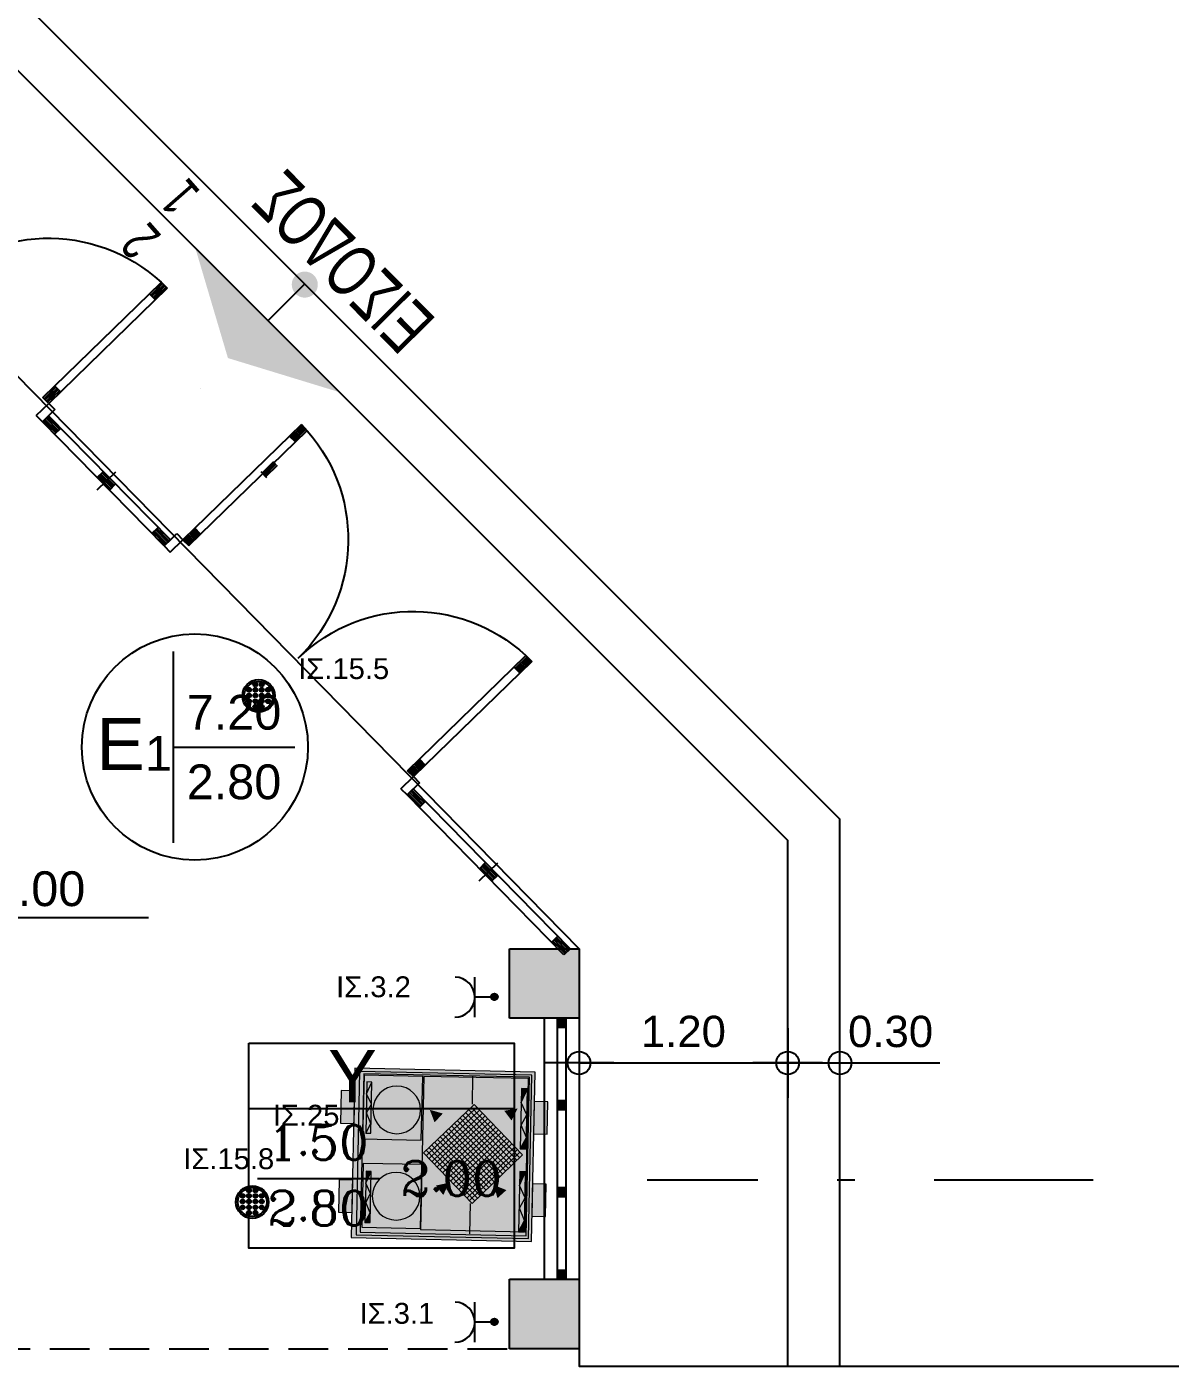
# Model space of a CAD drawing. Header units: metres. Extents: x 0 to 132, y -109 to 310.
# Drawn here: x 37.64 to 44.22, y 25.38 to 33.08 of the extents above; entities that cross this region are included whole.
import ezdxf
from ezdxf.enums import TextEntityAlignment as Align

# ---------------------------------------------------------------- set-up
doc = ezdxf.new("R2010")
doc.units = ezdxf.units.M
doc.header["$LTSCALE"] = 0.036
doc.linetypes.add('DASHDOTX2', pattern=[50.8, 25.4, -12.7, 0, -12.7])
doc.linetypes.add('HIDDEN', pattern=[9.525, 6.35, -3.175])
doc.layers.get('0').update_dxf_attribs({"color": 252})
doc.layers.get('Defpoints').update_dxf_attribs({"color": 252})
for name, color, linetype in [('arxitektonika', 254, 'Continuous'), ('DIMBLK', 252, 'Continuous'), ('electext', 20, 'Continuous'), ('HLEK-SYMBOL', 3, 'Continuous'), ('HLEK_FL001_SYMBOLS', 230, 'Continuous'), ('mihanologika text', 20, 'Continuous'), ('Parathira', 252, 'Continuous'), ('SYMBOLA', 160, 'Continuous')]:
    doc.layers.add(name, color=color, linetype=linetype)
doc.layers.add('fan enallaktis', color=162, linetype='Continuous', lineweight=0)
doc.layers.add('fan enallaktis hatch', color=141, linetype='Continuous', lineweight=0)
doc.styles.add('COMU-C', font='ugcompl.shx', dxfattribs={"width": 0.7})
doc.styles.add('COMU-N', font='arial.ttf')
doc.styles.get("Standard").update_dxf_attribs({"font": 'arial.ttf'})
doc.dimstyles.new('CADWDOT', dxfattribs={"dimscale": 0.1, "dimtxt": 1.8, "dimasz": 0.08, "dimexe": 2, "dimexo": 0, "dimgap": 0.09, "dimtad": 0, "dimrnd": 0.001, "dimzin": 0, "dimdsep": 46, "dimtxsty": 'Standard', "dimblk1": 'ARTDIM', "dimblk2": 'ARTDIM', "dimsah": 1, "dimcen": 0.09, "dimdle": 0.05, "dimse1": 1, "dimse2": 1, "dimadec": 0, "dimazin": 0, "dimtfac": 1, "dimtmove": 0, "dimatfit": 3, "dimldrblk": 'ARTDIM', "dimfxl": 2, "dimtvp": 0.9999, "dimtolj": 1, "dimtzin": 0, "dimarcsym": 0})

# ---------------------------------------------------------------- blocks, each defined once
blk = doc.blocks.new('A$C5AC06656')
at = {"layer": 'Parathira'}
for p, q in [((-0.2, 0), (-0.2, -1.5)), ((-0.125, 0), (-0.125, -1.5)), ((-0.075, 0), (-0.125, 0)), ((-0.125, 0), (-0.125, -0.05)), ((-0.115, 0), (-0.115, -0.05)), ((-0.105, 0), (-0.105, -0.05)), ((-0.095, 0), (-0.095, -0.05)), ((-0.085, 0), (-0.085, -0.05)), ((-0.075, 0), (-0.075, -1.5)), ((-0.075, -0.05), (-0.075, 0)), ((0, 0), (0, -1.5)), ((-0.125, -0.05), (-0.075, -0.05)), ((-0.075, -0.475), (-0.125, -0.475)), ((-0.125, -0.475), (-0.125, -0.525)), ((-0.125, -0.525), (-0.075, -0.525)), ((-0.115, -0.475), (-0.115, -0.525)), ((-0.105, -0.475), (-0.105, -0.525)), ((-0.095, -0.475), (-0.095, -0.525)), ((-0.085, -0.475), (-0.085, -0.525)), ((-0.075, -0.525), (-0.075, -0.475)), ((-0.075, -0.975), (-0.125, -0.975)), ((-0.125, -0.975), (-0.125, -1.025)), ((-0.115, -0.975), (-0.115, -1.025)), ((-0.105, -0.975), (-0.105, -1.025)), ((-0.095, -0.975), (-0.095, -1.025)), ((-0.085, -0.975), (-0.085, -1.025)), ((-0.075, -1.025), (-0.075, -0.975)), ((-0.125, -1.025), (-0.075, -1.025)), ((-0.075, -1.45), (-0.125, -1.45)), ((-0.125, -1.45), (-0.125, -1.5)), ((-0.115, -1.45), (-0.115, -1.5)), ((-0.105, -1.45), (-0.105, -1.5)), ((-0.095, -1.45), (-0.095, -1.5)), ((-0.085, -1.45), (-0.085, -1.5)), ((-0.075, -1.5), (-0.075, -1.45)), ((-0.125, -1.5), (-0.075, -1.5))]:
    blk.add_line(p, q, dxfattribs=at)
blk = doc.blocks.new('CWWD1D')
for p, q in [((0, 0.5), (0, 0)), ((0.005, 0.45), (0.005, 0.5)), ((0.01, 0.45), (0.01, 0.4999)), ((0.015, 0.45), (0.015, 0.4998)), ((0.02, 0.45), (0.02, 0.4996)), ((0.025, 0), (0.025, 0.4994)), ((0.975, 0), (0.975, 0.4994)), ((0.98, 0.45), (0.98, 0.4996)), ((0.985, 0.45), (0.985, 0.4998)), ((0.99, 0.45), (0.99, 0.4999)), ((0.995, 0.45), (0.995, 0.5)), ((1, 0.5), (1, 0)), ((0.025, 0.45), (0, 0.45)), ((0.975, 0.45), (1, 0.45)), ((0.025, 0.05), (0, 0.05)), ((0.005, 0), (0.005, 0.05)), ((0.01, 0), (0.01, 0.05)), ((0.015, 0), (0.015, 0.05)), ((0.02, 0), (0.02, 0.05)), ((0.975, 0.05), (1, 0.05)), ((0.98, 0), (0.98, 0.05)), ((0.985, 0), (0.985, 0.05)), ((0.99, 0), (0.99, 0.05)), ((0.995, 0), (0.995, 0.05)), ((0, 0), (0.025, 0)), ((1, 0), (0.975, 0))]:
    blk.add_line(p, q)
for centre, start, end in [((0, 0), 0, 90), ((1, 0), 90, 180)]:
    blk.add_arc(centre, 0.5, start, end)
blk = doc.blocks.new('A$C24E35B0E')
at = {"layer": 'Parathira'}
for p, q in [((0, 0), (0.0723, 0.0723)), ((0.0017, 0.0017), (0, 0)), ((0, 0), (0.0354, -0.0354)), ((0.0354, -0.0354), (0.1077, 0.037)), ((0.0723, 0.0723), (0.1077, 0.037)), ((1.3789, -1.3788), (1.4494, -1.3083)), ((1.4494, -1.3083), (1.4846, -1.3436)), ((1.3789, -1.3788), (1.4141, -1.4141)), ((1.4846, -1.3436), (1.4141, -1.4141))]:
    blk.add_line(p, q, dxfattribs=at)
at = {"layer": 'Parathira', "xscale": -1.900000000000001, "yscale": 1.899999999999999, "zscale": 1.9, "rotation": 314.9216988871364}
blk.add_blockref('CWWD1D', (1.4494, -1.3083), dxfattribs=at)
blk = doc.blocks.new('A$C3E7B1216')
at = {"layer": 'Parathira'}
for p, q in [((0, -0.025), (0, 0.025)), ((0, 0.025), (1, 0.025)), ((0, 0.015), (0.1, 0.015)), ((0, 0.005), (0.1, 0.005)), ((0.1, 0.025), (0.1, -0.025)), ((0.45, 0.025), (0.45, -0.025)), ((0.45, 0.015), (0.55, 0.015)), ((0.45, 0.005), (0.55, 0.005)), ((0.55, 0.025), (0.55, -0.025)), ((0.9, 0.025), (0.9, -0.025)), ((0.9, 0.015), (1, 0.015)), ((0.9, 0.005), (1, 0.005)), ((1, 0.025), (1, -0.025)), ((0, -0.005), (0.1, -0.005)), ((0, -0.015), (0.1, -0.015)), ((1, -0.025), (0, -0.025)), ((0.45, -0.005), (0.55, -0.005)), ((0.45, -0.015), (0.55, -0.015)), ((0.9, -0.005), (1, -0.005)), ((0.9, -0.015), (1, -0.015))]:
    blk.add_line(p, q, dxfattribs=at)
blk.add_lwpolyline([(0.5, 0.075), (0.5, -0.075)], dxfattribs=at)
blk = doc.blocks.new('ARTDIM')
at = {"layer": 'DIMBLK'}
for p, q in [((0, -24.9975), (0, 24.9975)), ((-24.9975, 0), (24.9975, 0))]:
    blk.add_line(p, q, dxfattribs=at)
blk.add_circle((0, 0), 8.25, dxfattribs=at)
blk = doc.blocks.new('*D53')
at = {"layer": 'arxitektonika', "color": 0, "lineweight": -2}
blk.add_line((40.8262, 27.1264), (42.0102, 27.1264), dxfattribs=at)
at = {"layer": 'Defpoints', "color": 0, "transparency": 16777216}
for p in [(42.0182, 27.1264), (40.8182, 25.883), (42.0182, 25.883)]:
    blk.add_point(p, dxfattribs=at)
at = {"layer": 'arxitektonika', "color": 0, "lineweight": -2, "xscale": 0.008, "yscale": 0.008, "zscale": 0.008, "rotation": 180}
blk.add_blockref('ARTDIM', (40.8182, 27.1264), dxfattribs=at)
at = {"layer": 'arxitektonika', "color": 0, "lineweight": -2, "xscale": 0.008, "yscale": 0.008, "zscale": 0.008}
blk.add_blockref('ARTDIM', (42.0182, 27.1264), dxfattribs=at)
at = {"layer": 'arxitektonika', "color": 0, "insert": (41.4182, 27.3064), "char_height": 0.18, "attachment_point": 5}
blk.add_mtext('\\A1;1.20', dxfattribs=at)
blk = doc.blocks.new('*D54')
at = {"layer": 'arxitektonika', "color": 0, "lineweight": -2}
for p, q in [((42.0262, 27.1264), (42.3102, 27.1264)), ((42.3182, 27.1264), (42.8927, 27.1264))]:
    blk.add_line(p, q, dxfattribs=at)
at = {"layer": 'Defpoints', "color": 0, "transparency": 16777216}
for p in [(42.3182, 27.1264), (42.0182, 26.892), (42.3182, 26.892)]:
    blk.add_point(p, dxfattribs=at)
at = {"layer": 'arxitektonika', "color": 0, "lineweight": -2, "xscale": 0.008, "yscale": 0.008, "zscale": 0.008, "rotation": 180}
blk.add_blockref('ARTDIM', (42.0182, 27.1264), dxfattribs=at)
at = {"layer": 'arxitektonika', "color": 0, "lineweight": -2, "xscale": 0.008, "yscale": 0.008, "zscale": 0.008}
blk.add_blockref('ARTDIM', (42.3182, 27.1264), dxfattribs=at)
at = {"layer": 'arxitektonika', "color": 0, "insert": (42.6095, 27.3064), "char_height": 0.18, "attachment_point": 5}
blk.add_mtext('\\A1;0.30', dxfattribs=at)
blk = doc.blocks.new('gJ6_a14')
at = {"linetype": 'Continuous'}
for p, q in [((-0.1176, 0.1119), (0.113, 0.1119)), ((0, 0.1119), (0, 0))]:
    blk.add_line(p, q, dxfattribs=at)
blk.add_arc((-0.0023, 0.2279), 0.1153, 180, 358.95657, dxfattribs=at)
blk = doc.blocks.new('*X789')
at = {"color": 0}
for p, q in [((15.598, 2.587), (15.737, 2.727)), ((15.598, 2.622), (15.702, 2.727)), ((15.601, 2.607), (15.609, 2.616)), ((15.604, 2.646), (15.605, 2.647)), ((15.605, 2.559), (15.765, 2.719)), ((15.605, 2.577), (15.614, 2.585)), ((15.609, 2.652), (15.618, 2.66)), ((15.611, 2.547), (15.618, 2.554)), ((15.614, 2.621), (15.623, 2.63)), ((15.617, 2.536), (15.789, 2.707)), ((15.618, 2.59), (15.627, 2.599)), ((15.623, 2.665), (15.631, 2.674)), ((15.623, 2.559), (15.631, 2.568)), ((15.627, 2.634), (15.636, 2.643)), ((15.627, 2.528), (15.636, 2.537)), ((15.631, 2.603), (15.64, 2.612)), ((15.633, 2.516), (15.808, 2.691)), ((15.636, 2.678), (15.645, 2.687)), ((15.636, 2.572), (15.645, 2.581)), ((15.64, 2.647), (15.649, 2.656)), ((15.64, 2.541), (15.649, 2.55)), ((15.645, 2.616), (15.654, 2.625)), ((15.645, 2.51), (15.654, 2.519)), ((15.649, 2.691), (15.658, 2.7)), ((15.649, 2.585), (15.658, 2.594)), ((15.653, 2.501), (15.824, 2.672)), ((15.654, 2.66), (15.662, 2.669)), ((15.654, 2.554), (15.662, 2.563)), ((15.658, 2.63), (15.667, 2.638)), ((15.658, 2.523), (15.667, 2.532)), ((15.662, 2.705), (15.671, 2.714)), ((15.662, 2.599), (15.671, 2.607)), ((15.664, 2.494), (15.671, 2.501)), ((15.667, 2.674), (15.676, 2.683)), ((15.667, 2.568), (15.676, 2.577)), ((15.671, 2.643), (15.68, 2.652)), ((15.671, 2.537), (15.68, 2.546)), ((15.676, 2.718), (15.678, 2.721)), ((15.676, 2.489), (15.836, 2.648)), ((15.676, 2.612), (15.685, 2.621)), ((15.676, 2.506), (15.685, 2.515)), ((15.68, 2.687), (15.689, 2.696)), ((15.68, 2.581), (15.689, 2.59)), ((15.685, 2.656), (15.693, 2.665)), ((15.685, 2.55), (15.693, 2.559)), ((15.689, 2.625), (15.698, 2.634)), ((15.689, 2.519), (15.698, 2.528)), ((15.693, 2.7), (15.702, 2.709)), ((15.693, 2.594), (15.702, 2.603)), ((15.693, 2.488), (15.702, 2.497)), ((15.698, 2.669), (15.707, 2.678)), ((15.698, 2.563), (15.707, 2.572)), ((15.702, 2.638), (15.711, 2.647)), ((15.702, 2.532), (15.711, 2.541)), ((15.705, 2.482), (15.843, 2.62)), ((15.707, 2.714), (15.715, 2.722)), ((15.707, 2.607), (15.715, 2.616)), ((15.707, 2.501), (15.715, 2.51)), ((15.711, 2.683), (15.72, 2.691)), ((15.711, 2.577), (15.72, 2.585)), ((15.715, 2.652), (15.724, 2.66)), ((15.715, 2.546), (15.724, 2.554)), ((15.72, 2.727), (15.721, 2.728)), ((15.72, 2.621), (15.729, 2.63)), ((15.72, 2.515), (15.729, 2.523)), ((15.724, 2.696), (15.733, 2.705)), ((15.724, 2.59), (15.733, 2.599)), ((15.724, 2.484), (15.733, 2.493)), ((15.729, 2.665), (15.738, 2.674)), ((15.729, 2.559), (15.738, 2.568)), ((15.733, 2.634), (15.742, 2.643)), ((15.733, 2.528), (15.742, 2.537)), ((15.738, 2.709), (15.746, 2.718)), ((15.738, 2.603), (15.746, 2.612)), ((15.738, 2.497), (15.746, 2.506)), ((15.741, 2.482), (15.842, 2.584)), ((15.742, 2.678), (15.751, 2.687)), ((15.742, 2.572), (15.751, 2.581)), ((15.746, 2.647), (15.755, 2.656)), ((15.746, 2.541), (15.755, 2.55)), ((15.751, 2.722), (15.752, 2.724)), ((15.751, 2.616), (15.76, 2.625)), ((15.751, 2.51), (15.76, 2.519)), ((15.755, 2.691), (15.764, 2.7)), ((15.755, 2.585), (15.764, 2.594)), ((15.76, 2.66), (15.768, 2.669)), ((15.76, 2.554), (15.768, 2.563)), ((15.764, 2.63), (15.773, 2.638)), ((15.764, 2.523), (15.773, 2.532)), ((15.768, 2.705), (15.777, 2.714)), ((15.768, 2.599), (15.777, 2.607)), ((15.768, 2.493), (15.777, 2.501)), ((15.773, 2.674), (15.782, 2.683)), ((15.773, 2.568), (15.782, 2.577)), ((15.777, 2.643), (15.786, 2.652)), ((15.777, 2.537), (15.786, 2.546)), ((15.782, 2.612), (15.791, 2.621)), ((15.782, 2.506), (15.791, 2.515)), ((15.786, 2.687), (15.795, 2.696)), ((15.786, 2.581), (15.795, 2.59)), ((15.791, 2.656), (15.799, 2.665)), ((15.791, 2.55), (15.799, 2.559)), ((15.795, 2.625), (15.804, 2.634)), ((15.795, 2.519), (15.804, 2.528)), ((15.799, 2.594), (15.808, 2.603)), ((15.804, 2.669), (15.813, 2.678)), ((15.804, 2.563), (15.813, 2.572)), ((15.808, 2.638), (15.817, 2.647)), ((15.808, 2.532), (15.817, 2.541)), ((15.813, 2.607), (15.822, 2.616)), ((15.817, 2.577), (15.826, 2.585)), ((15.822, 2.652), (15.83, 2.66)), ((15.822, 2.546), (15.83, 2.554)), ((15.826, 2.621), (15.835, 2.63)), ((15.83, 2.59), (15.839, 2.599)), ((15.835, 2.559), (15.835, 2.56)), ((15.839, 2.634), (15.84, 2.635)), ((15.844, 2.603), (15.844, 2.603))]:
    blk.add_line(p, q, dxfattribs=at)
blk = doc.blocks.new('GJ6_A78')
at = {"layer": 'HLEK-SYMBOL', "color": 0, "linetype": 'Continuous'}
blk.add_circle((0, 0), 0.0989, dxfattribs=at)
at = {"layer": 'HLEK-SYMBOL', "color": 0, "xscale": 0.8, "yscale": 0.8, "zscale": 0.8}
blk.add_blockref('*X789', (-12.576, -2.084), dxfattribs=at)
blk = doc.blocks.new('priza')
at = {"layer": 'HLEK_FL001_SYMBOLS', "xscale": 0.1951472641207488, "yscale": 0.1951472641207488, "zscale": 0.1951472641207488}
blk.add_blockref('GJ6_A78', (87.4, -100.4953), dxfattribs=at)
at = {"layer": 'HLEK_FL001_SYMBOLS', "rotation": 180}
blk.add_blockref('gJ6_a14', (87.4, -100.4952), dxfattribs=at)
blk = doc.blocks.new('led downlight 26W xoneyto 18cm')
at = {"layer": 'HLEK_FL001_SYMBOLS'}
h = blk.add_hatch(color=256, dxfattribs=at)
h.paths.add_polyline_path([(45.0105, 62.6523, 1), (45.1976, 62.6523, 1)])
h.paths.add_polyline_path([(45.1872, 62.6523, 1), (45.0209, 62.6523, 1)], flags=16)
at = {"layer": 'HLEK_FL001_SYMBOLS', "linetype": 'Continuous', "lineweight": 0}
h = blk.add_hatch(color=11, dxfattribs=at)
h.dxf.hatch_style = 1
h.paths.add_polyline_path([(45.062, 62.688, 1), (45.0351, 62.688, 1)])
h = blk.add_hatch(color=11, dxfattribs=at)
h.dxf.hatch_style = 1
h.paths.add_polyline_path([(45.0985, 62.7188, 1), (45.0716, 62.7188, 1)])
h = blk.add_hatch(color=11, dxfattribs=at)
h.dxf.hatch_style = 1
h.paths.add_polyline_path([(45.0985, 62.688, 1), (45.0716, 62.688, 1)])
h = blk.add_hatch(color=11, dxfattribs=at)
h.dxf.hatch_style = 1
h.paths.add_polyline_path([(45.1355, 62.7188, 1), (45.1087, 62.7188, 1)])
h = blk.add_hatch(color=11, dxfattribs=at)
h.dxf.hatch_style = 1
h.paths.add_polyline_path([(45.1355, 62.688, 1), (45.1087, 62.688, 1)])
h = blk.add_hatch(color=11, dxfattribs=at)
h.dxf.hatch_style = 1
h.paths.add_polyline_path([(45.172, 62.688, 1), (45.1452, 62.688, 1)])
h = blk.add_hatch(color=11, dxfattribs=at)
h.dxf.hatch_style = 1
h.paths.add_polyline_path([(45.062, 62.6556, 1), (45.0351, 62.6556, 1)])
h = blk.add_hatch(color=11, dxfattribs=at)
h.dxf.hatch_style = 1
h.paths.add_polyline_path([(45.062, 62.6219, 1), (45.0351, 62.6219, 1)])
h = blk.add_hatch(color=11, dxfattribs=at)
h.dxf.hatch_style = 1
h.paths.add_polyline_path([(45.0985, 62.6556, 1), (45.0716, 62.6556, 1)])
h = blk.add_hatch(color=11, dxfattribs=at)
h.dxf.hatch_style = 1
h.paths.add_polyline_path([(45.0985, 62.6219, 1), (45.0716, 62.6219, 1)])
h = blk.add_hatch(color=11, dxfattribs=at)
h.dxf.hatch_style = 1
h.paths.add_polyline_path([(45.0985, 62.5906, 1), (45.0716, 62.5906, 1)])
h = blk.add_hatch(color=11, dxfattribs=at)
h.dxf.hatch_style = 1
h.paths.add_polyline_path([(45.1355, 62.6556, 1), (45.1087, 62.6556, 1)])
h = blk.add_hatch(color=11, dxfattribs=at)
h.dxf.hatch_style = 1
h.paths.add_polyline_path([(45.1355, 62.6219, 1), (45.1087, 62.6219, 1)])
h = blk.add_hatch(color=11, dxfattribs=at)
h.dxf.hatch_style = 1
h.paths.add_polyline_path([(45.1355, 62.5906, 1), (45.1087, 62.5906, 1)])
h = blk.add_hatch(color=11, dxfattribs=at)
h.dxf.hatch_style = 1
h.paths.add_polyline_path([(45.172, 62.6556, 1), (45.1452, 62.6556, 1)])
h = blk.add_hatch(color=11, dxfattribs=at)
h.dxf.hatch_style = 1
h.paths.add_polyline_path([(45.172, 62.6219, 1), (45.1452, 62.6219, 1)])
at = {"layer": 'HLEK_FL001_SYMBOLS'}
for radius in [0.0936, 0.0831]:
    blk.add_circle((45.1041, 62.6523), radius, dxfattribs=at)
at = {"layer": 'HLEK_FL001_SYMBOLS', "linetype": 'Continuous', "lineweight": 0}
for centre in [(45.0486, 62.688), (45.0851, 62.7188), (45.0851, 62.688), (45.1221, 62.7188), (45.1221, 62.688), (45.1586, 62.688), (45.0486, 62.6556), (45.0486, 62.6219), (45.0851, 62.6556), (45.0851, 62.6219), (45.0851, 62.5906), (45.1221, 62.6556), (45.1221, 62.6219), (45.1221, 62.5906), (45.1586, 62.6556), (45.1586, 62.6219)]:
    blk.add_circle(centre, 0.0134, dxfattribs=at)
blk = doc.blocks.new('gY1_a36')
at = {"layer": 'SYMBOLA', "color": 0}
blk.add_solid([(0.15, 0.075), (0.15, -0.075), (0, 0)], dxfattribs=at)
blk = doc.blocks.new('gY1_a40')
at = {"layer": 'SYMBOLA'}
for points in [[(0.15, 0.075), (0.15, -0.075), (0, 0)], [(0.01, 0), (0.31, 0.075), (0.285, 0)], [(0.31, -0.075), (0.285, 0), (0.01, 0)]]:
    blk.add_solid(points, dxfattribs=at)
blk = doc.blocks.new('fan enallaktis')
at = {"layer": 'fan enallaktis hatch'}
for points in [[(-1.2878, 0.0641), (-0.0609, 0.0641), (-0.0609, 1.2155), (-1.2878, 1.2155), (-1.2878, 1.0449), (-1.2842, 1.0449), (-1.2842, 0.824), (-1.2878, 0.824)], [(-1.2878, 0.439), (-1.2842, 0.439), (-1.2842, 0.2181), (-1.2878, 0.2181), (-1.2878, 0.0641), (-0.0609, 0.0641), (-0.0609, 1.2155), (-1.2878, 1.2155)], [(-1.2878, 0.0641), (-0.0609, 0.0641), (-0.0609, 0.824), (-0.0627, 0.824), (-0.0627, 1.0449), (-0.0609, 1.0449), (-0.0609, 1.2155), (-1.2878, 1.2155)], [(-1.2878, 0.0641), (-0.0609, 0.0641), (-0.0609, 0.263), (-0.0627, 0.263), (-0.0627, 0.4839), (-0.0609, 0.4839), (-0.0609, 1.2155), (-1.2878, 1.2155)], [(-1.2878, 0.0641), (-0.0609, 0.0641), (-0.0609, 0.824), (-0.0627, 0.824), (-0.0627, 1.0449), (-0.0609, 1.0449), (-0.0609, 1.2155), (-1.2878, 1.2155)], [(-1.2878, 0.0641), (-0.0609, 0.0641), (-0.0609, 1.2155), (-1.2878, 1.2155), (-1.2878, 1.0449), (-1.2842, 1.0449), (-1.2842, 0.824), (-1.2878, 0.824)], [(-1.1961, 0.8431), (-1.1619, 0.9144), (-1.1933, 0.9743), (-1.1619, 1.0456), (-1.1961, 1.1112)], [(-1.1619, 1.0456), (-1.1619, 1.1112), (-1.1961, 1.1112)], [(-0.151, 0.8366), (-0.1107, 0.9204), (-0.1476, 0.9909), (-0.1107, 1.0748), (-0.1503, 1.1507), (-0.151, 1.1507)], [(-0.1107, 1.0748), (-0.1107, 1.1507), (-0.1503, 1.1507)], [(-1.2878, 1.0449), (-1.377, 1.0449), (-1.377, 0.824), (-1.2878, 0.824)], [(-1.1933, 0.9743), (-1.1619, 0.9144), (-1.1619, 1.0456)], [(-0.8257, 0.9287, 1), (-1.1502, 0.9287, 1)], [(-0.1107, 1.0748), (-0.1476, 0.9909), (-0.1107, 0.9204)], [(-0.0609, 0.824), (0.0301, 0.824), (0.0301, 1.0449), (-0.0609, 1.0449)], [(-1.1619, 0.9144), (-1.1961, 0.8431), (-1.1619, 0.7633)], [(-0.1107, 0.9204), (-0.151, 0.8366), (-0.1107, 0.7426)], [(-1.1961, 0.7633), (-1.1619, 0.7633), (-1.1961, 0.8431)], [(-0.151, 0.8366), (-0.151, 0.7426), (-0.1107, 0.7426)], [(-0.151, 0.2717), (-0.1107, 0.3556), (-0.1476, 0.426), (-0.1107, 0.5099), (-0.151, 0.5871)], [(-0.1107, 0.5871), (-0.151, 0.5871), (-0.1107, 0.5099)], [(-0.1107, 0.5099), (-0.1476, 0.426), (-0.1107, 0.3556)], [(-0.0609, 0.263), (0.0301, 0.263), (0.0301, 0.4839), (-0.0609, 0.4839)], [(-1.2878, 0.439), (-1.377, 0.439), (-1.377, 0.2181), (-1.2878, 0.2181)], [(-0.1107, 0.1778), (-0.1107, 0.3556), (-0.151, 0.2717)], [(-0.151, 0.1778), (-0.1107, 0.1778), (-0.151, 0.2717)]]:
    blk.add_hatch(color=256, dxfattribs=at).paths.add_polyline_path(points)
h = blk.add_hatch(color=256, dxfattribs=at)
h.paths.add_polyline_path([(-1.2878, 1.0449), (-1.2842, 1.0449), (-1.2842, 0.824), (-1.2878, 0.824), (-1.2878, 0.439), (-1.2842, 0.439), (-1.2842, 0.2181), (-1.2878, 0.2181), (-1.2878, 0.0641), (-0.0609, 0.0641), (-0.0609, 0.263), (-0.0627, 0.263), (-0.0627, 0.4839), (-0.0609, 0.4839), (-0.0609, 0.824), (-0.0627, 0.824), (-0.0627, 1.0449), (-0.0609, 1.0449), (-0.0609, 1.2155), (-1.2878, 1.2155)])
h.paths.add_polyline_path([(-1.2551, 0.0851), (-0.0819, 0.0851), (-0.0819, 1.1956), (-1.2551, 1.1956)], flags=16)
h.paths.add_polyline_path([(-1.2265, 1.178), (-0.0987, 1.178), (-0.0987, 0.0995), (-1.2265, 0.0995)], flags=0)
h.paths.add_polyline_path([(-1.2161, 1.1431), (-0.8172, 1.1431), (-0.8172, 1.1507), (-0.151, 1.1507), (-0.151, 1.1519), (-0.1058, 1.1519), (-0.1058, 0.1091), (-0.8172, 0.1091), (-0.8172, 0.7097), (-1.2161, 0.7097)], flags=0)
h.paths.add_polyline_path([(-1.1961, 1.1112), (-1.1619, 1.1112), (-1.1619, 0.7633), (-1.1961, 0.7633)], flags=0)
h.paths.add_polyline_path([(-0.8257, 0.9287, -1), (-1.1502, 0.9287, -1)], flags=0)
h.paths.add_polyline_path([(-1.0821, 1.0511), (-0.8379, 0.929), (-1.0821, 0.8069)], flags=0)
h.paths.add_polyline_path([(-1.2243, 0.5433), (-0.825, 0.5433), (-0.825, 0.1098), (-1.2243, 0.1098)], flags=0)
h.paths.add_polyline_path([(-1.2043, 0.5031), (-1.1701, 0.5031), (-1.1701, 0.1552), (-1.2043, 0.1552)], flags=0)
h.paths.add_polyline_path([(-0.8339, 0.3409, -1), (-1.1583, 0.3409, -1)], flags=0)
h.paths.add_polyline_path([(-0.4706, 0.966), (-0.1336, 0.629), (-0.4706, 0.292), (-0.8077, 0.629)], flags=0)
h.paths.add_polyline_path([(-0.7696, 0.6299), (-0.4704, 0.9291), (-0.1713, 0.6299), (-0.4704, 0.3308)], flags=0)
h.paths.add_polyline_path([(-0.7338, 0.6309), (-0.4704, 0.8942), (-0.2071, 0.6309), (-0.4704, 0.3676)], flags=0)
h.paths.add_polyline_path([(-0.6954, 0.6324), (-0.4704, 0.8574), (-0.2455, 0.6324), (-0.4704, 0.4075)], flags=0)
h.paths.add_polyline_path([(-0.657, 0.6309), (-0.4704, 0.8175), (-0.2838, 0.6309), (-0.4704, 0.4443)], flags=0)
h.paths.add_polyline_path([(-0.6204, 0.6307), (-0.4704, 0.7807), (-0.3205, 0.6307), (-0.4704, 0.4807)], flags=0)
h.paths.add_polyline_path([(-0.5838, 0.6309), (-0.4704, 0.7442), (-0.3571, 0.6309), (-0.4704, 0.5176)], flags=0)
h.paths.add_polyline_path([(-0.5454, 0.6324), (-0.4704, 0.7074), (-0.3955, 0.6324), (-0.4704, 0.5574)], flags=0)
h.paths.add_polyline_path([(-0.5071, 0.6309), (-0.4704, 0.6675), (-0.4338, 0.6309), (-0.4704, 0.5943)], flags=0)
h.paths.add_polyline_path([(-0.9019, 0.4626), (-0.9019, 0.2185), (-1.1461, 0.3405)], flags=0)
h.paths.add_polyline_path([(-0.151, 0.5871), (-0.1107, 0.5871), (-0.1107, 0.1778), (-0.151, 0.1778)], flags=0)
h = blk.add_hatch(color=256, dxfattribs=at)
h.paths.add_polyline_path([(-1.2161, 0.7097), (-1.2161, 1.1431), (-0.8172, 1.1431), (-0.8172, 1.1507), (-0.151, 1.1507), (-0.151, 1.1519), (-0.1107, 1.1519), (-0.1107, 1.1507), (-0.1058, 1.1507), (-0.1058, 0.1091), (-0.4829, 0.1091), (-0.4829, 0.0995), (-0.0987, 0.0995), (-0.0987, 1.178), (-1.2265, 1.178), (-1.2265, 0.0995), (-0.4829, 0.0995), (-0.4829, 0.1091), (-0.8172, 0.1091), (-0.8172, 0.7097)])
h.paths.add_polyline_path([(-0.825, 0.5433), (-0.825, 0.1098), (-1.2243, 0.1098), (-1.2243, 0.5433)], flags=16)
h.paths.add_polyline_path([(-1.1701, 0.5031), (-1.1701, 0.1552), (-1.2043, 0.1552), (-1.2043, 0.5031)], flags=0)
h.paths.add_polyline_path([(-0.8339, 0.3409, -1), (-1.1583, 0.3409, -1)], flags=0)
h.paths.add_polyline_path([(-0.9019, 0.4626), (-0.9019, 0.2185), (-1.1461, 0.3405)], flags=0)
h = blk.add_hatch(color=256, dxfattribs=at)
h.paths.add_polyline_path([(-0.8172, 0.1091), (-0.1058, 0.1091), (-0.1058, 1.1507), (-0.8168, 1.1507), (-0.8168, 0.7097), (-0.8172, 0.7097)])
h.paths.add_polyline_path([(-0.8257, 0.9287, 1), (-1.1502, 0.9287, 1)])
h.paths.add_polyline_path([(-0.8379, 0.929), (-1.0821, 0.8069), (-1.0821, 1.0511)], flags=16)
h.paths.add_polyline_path([(-1.1619, 1.1112), (-1.1619, 0.7633), (-1.1961, 0.7633), (-1.1961, 1.1112)])
h = blk.add_hatch(color=256, dxfattribs=at)
h.paths.add_polyline_path([(-0.8168, 1.1507), (-0.8168, 0.7097), (-0.8172, 0.7097), (-0.8172, 0.1091), (-0.1058, 0.1091), (-0.1058, 0.7426), (-0.151, 0.7426), (-0.151, 1.1507)])
h.paths.add_polyline_path([(-0.4706, 0.966), (-0.1336, 0.629), (-0.4706, 0.292), (-0.8077, 0.629)], flags=16)
h.paths.add_polyline_path([(-0.4704, 0.9291), (-0.1713, 0.6299), (-0.4704, 0.3308), (-0.7696, 0.6299)], flags=0)
h.paths.add_polyline_path([(-0.4704, 0.8942), (-0.2071, 0.6309), (-0.4704, 0.3676), (-0.7338, 0.6309)], flags=0)
h.paths.add_polyline_path([(-0.2455, 0.6324), (-0.4704, 0.4075), (-0.6954, 0.6324), (-0.4704, 0.8574)], flags=0)
h.paths.add_polyline_path([(-0.2838, 0.6309), (-0.4704, 0.4443), (-0.657, 0.6309), (-0.4704, 0.8175)], flags=0)
h.paths.add_polyline_path([(-0.3205, 0.6307), (-0.4704, 0.4807), (-0.6204, 0.6307), (-0.4704, 0.7807)], flags=0)
h.paths.add_polyline_path([(-0.3571, 0.6309), (-0.4704, 0.5176), (-0.5838, 0.6309), (-0.4704, 0.7442)], flags=0)
h.paths.add_polyline_path([(-0.3955, 0.6324), (-0.4704, 0.5574), (-0.5454, 0.6324), (-0.4704, 0.7074)], flags=0)
h.paths.add_polyline_path([(-0.4338, 0.6309), (-0.4704, 0.5943), (-0.5071, 0.6309), (-0.4704, 0.6675)], flags=0)
h.paths.add_polyline_path([(-0.151, 0.5871), (-0.1107, 0.5871), (-0.1107, 0.1778), (-0.151, 0.1778)], flags=16)
h = blk.add_hatch(color=256, dxfattribs=at)
h.paths.add_polyline_path([(-1.2243, 0.1098), (-0.825, 0.1098), (-0.825, 0.5433), (-1.2243, 0.5433)])
h.paths.add_polyline_path([(-0.8339, 0.3409, 1), (-1.1583, 0.3409, 1)], flags=16)
h.paths.add_polyline_path([(-1.1461, 0.3405), (-0.9019, 0.4626), (-0.9019, 0.2185)], flags=0)
at = {"layer": 'fan enallaktis'}
for p, q in [((-1.1961, 1.1112), (-1.1619, 1.0456)), ((-0.4829, 0.966), (-0.4829, 1.173)), ((-0.151, 1.1519), (-0.1107, 1.0748)), ((-1.1619, 1.0456), (-1.1933, 0.9743)), ((-0.1107, 1.0748), (-0.1476, 0.9909)), ((-1.1619, 0.9144), (-1.1961, 0.8431)), ((-1.1933, 0.9743), (-1.1619, 0.9144)), ((-0.7877, 0.6119), (-0.4516, 0.9479)), ((-0.7702, 0.5944), (-0.4342, 0.9305)), ((-0.7518, 0.576), (-0.4157, 0.9121)), ((-0.5057, 0.9295), (-0.1697, 0.5934)), ((-0.4883, 0.947), (-0.1522, 0.6109)), ((-0.1107, 0.9204), (-0.151, 0.8366)), ((-0.1476, 0.9909), (-0.1107, 0.9204)), ((-1.1961, 0.8431), (-1.1619, 0.7633)), ((-0.7319, 0.5561), (-0.3958, 0.8921)), ((-0.7135, 0.5376), (-0.3774, 0.8737)), ((-0.6953, 0.5194), (-0.3592, 0.8555)), ((-0.6768, 0.501), (-0.3408, 0.8371)), ((-0.5991, 0.8361), (-0.2631, 0.5)), ((-0.5807, 0.8545), (-0.2446, 0.5185)), ((-0.5625, 0.8727), (-0.2264, 0.5367)), ((-0.5441, 0.8912), (-0.208, 0.5551)), ((-0.5241, 0.9111), (-0.1881, 0.575)), ((-0.151, 0.8366), (-0.1107, 0.7426)), ((-0.6941, 0.7412), (-0.358, 0.4051)), ((-0.6741, 0.7611), (-0.338, 0.4251)), ((-0.6569, 0.4811), (-0.3208, 0.8171)), ((-0.6557, 0.7795), (-0.3196, 0.4435)), ((-0.6385, 0.4627), (-0.3024, 0.7987)), ((-0.6375, 0.7978), (-0.3014, 0.4617)), ((-0.6203, 0.4444), (-0.2842, 0.7805)), ((-0.6191, 0.8162), (-0.283, 0.4801)), ((-0.6019, 0.426), (-0.2658, 0.7621)), ((-0.5819, 0.4061), (-0.2458, 0.7422)), ((-0.7875, 0.6478), (-0.4514, 0.3117)), ((-0.7691, 0.6662), (-0.433, 0.3301)), ((-0.7491, 0.6861), (-0.413, 0.3501)), ((-0.7307, 0.7046), (-0.3946, 0.3685)), ((-0.7125, 0.7228), (-0.3764, 0.3867)), ((-0.5635, 0.3877), (-0.2274, 0.7237)), ((-0.5453, 0.3695), (-0.2092, 0.7055)), ((-0.5269, 0.351), (-0.1908, 0.6871)), ((-0.5069, 0.3311), (-0.1708, 0.6672)), ((-0.4885, 0.3127), (-0.1524, 0.6488)), ((-0.151, 0.5871), (-0.1107, 0.5099)), ((-1.2043, 0.5031), (-1.1701, 0.4376)), ((-0.1107, 0.5099), (-0.1476, 0.426)), ((-1.1701, 0.4376), (-1.2014, 0.3663)), ((-1.2014, 0.3663), (-1.1701, 0.3064)), ((-0.1476, 0.426), (-0.1107, 0.3556)), ((-1.1701, 0.3064), (-1.2043, 0.2351)), ((-0.4829, 0.292), (-0.4829, 0.0996)), ((-0.1107, 0.3556), (-0.151, 0.2717)), ((-1.2043, 0.2351), (-1.1701, 0.1552)), ((-0.151, 0.2717), (-0.1107, 0.1778))]:
    blk.add_line(p, q, dxfattribs=at)
for points in [[(-1.2878, 1.2155), (-0.0609, 1.2155), (-0.0609, 0.0641), (-1.2878, 0.0641)], [(-1.2551, 1.1956), (-0.0819, 1.1956), (-0.0819, 0.0851), (-1.2551, 0.0851)], [(-1.2265, 1.178), (-0.0987, 1.178), (-0.0987, 0.0995), (-1.2265, 0.0995)], [(-1.2161, 1.1431), (-0.8168, 1.1431), (-0.8168, 0.7097), (-1.2161, 0.7097)], [(-1.1961, 1.1112), (-1.1619, 1.1112), (-1.1619, 0.7633), (-1.1961, 0.7633)], [(-0.8172, 1.1507), (-0.1058, 1.1507), (-0.1058, 0.1091), (-0.8172, 0.1091)], [(-0.151, 1.1519), (-0.1107, 1.1519), (-0.1107, 0.7426), (-0.151, 0.7426)], [(-1.377, 1.0449), (-1.2842, 1.0449), (-1.2842, 0.824), (-1.377, 0.824)], [(-0.0627, 1.0449), (0.0301, 1.0449), (0.0301, 0.824), (-0.0627, 0.824)], [(-0.4706, 0.292), (-0.1336, 0.629), (-0.4706, 0.966), (-0.8077, 0.629)], [(-0.151, 0.5871), (-0.1107, 0.5871), (-0.1107, 0.1778), (-0.151, 0.1778)], [(-1.2243, 0.5433), (-0.825, 0.5433), (-0.825, 0.1098), (-1.2243, 0.1098)], [(-1.2043, 0.5031), (-1.1701, 0.5031), (-1.1701, 0.1552), (-1.2043, 0.1552)], [(-0.0627, 0.4839), (0.0301, 0.4839), (0.0301, 0.263), (-0.0627, 0.263)], [(-1.377, 0.439), (-1.2842, 0.439), (-1.2842, 0.2181), (-1.377, 0.2181)]]:
    blk.add_lwpolyline(points, close=True, dxfattribs=at)
for centre in [(-0.9879, 0.9287), (-0.9961, 0.3409)]:
    blk.add_circle(centre, 0.1622, dxfattribs=at)
at = {"layer": 'fan enallaktis', "xscale": 1.627830749999999, "yscale": 1.627830749999999, "zscale": 1.627830749999999, "rotation": 180}
blk.add_blockref('gY1_a36', (-0.8379, 0.9298), dxfattribs=at)
at = {"layer": 'fan enallaktis', "color": 240}
for p, xscale, yscale, zscale, rotation in [((-0.6305, 0.8287), 0.5471699999999997, 0.5471699999999997, 0.5471699999999997, 139.998246099921), ((-0.3247, 0.8385), 0.5471699999999998, 0.5471699999999998, 0.5471699999999998, 46.90418803826589), ((-0.7718, 0.3355), 0.5471699999999998, 0.5471699999999998, 0.5471699999999998, 41.27729920653211), ((-0.1746, 0.3136), 0.5471699999999999, 0.5471699999999999, 0.5471699999999999, 142.2600130889486)]:
    blk.add_blockref('gY1_a40', p, dxfattribs=dict(at, xscale=xscale, yscale=yscale, zscale=zscale, rotation=rotation))
at = {"layer": 'fan enallaktis', "xscale": 1.627830749999999, "yscale": 1.627830749999999, "zscale": 1.627830749999999}
blk.add_blockref('gY1_a36', (-1.1461, 0.3397), dxfattribs=at)

msp = doc.modelspace()

# ---------------------------------------------------------------- hatches: boundary and pattern name
at = {"layer": 'arxitektonika'}
for points in [[(38.7995, 31.1786), (39.4432, 30.9817), (38.6083, 31.8239)], [(40.4182, 27.383), (40.8182, 27.383), (40.8182, 27.783), (40.4182, 27.783)], [(40.4182, 25.483), (40.8182, 25.483), (40.8182, 25.883), (40.4182, 25.883)]]:
    msp.add_hatch(color=256, dxfattribs=at).paths.add_polyline_path(points)
h = msp.add_hatch(color=256, dxfattribs=at)
edge = h.paths.add_edge_path()
edge.add_line((39.2414, 31.6008), (39.1664, 31.6008))
edge.add_ellipse((39.2414, 31.6008), major_axis=(0.0541, -0.0519), ratio=1, start_angle=223.80602, end_angle=313.80602)
edge.add_line((39.2414, 31.5258), (39.2414, 31.6008))
edge = h.paths.add_edge_path()
edge.add_line((39.3164, 31.6008), (39.2414, 31.6008))
edge.add_line((39.2414, 31.6008), (39.2414, 31.5258))
edge.add_ellipse((39.2414, 31.6008), major_axis=(0.0541, -0.0519), ratio=1, start_angle=-46.19398, end_angle=43.80602)
edge = h.paths.add_edge_path()
edge.add_line((39.2414, 31.6758), (39.2414, 31.6008))
edge.add_line((39.2414, 31.6008), (39.3164, 31.6008))
edge.add_ellipse((39.2414, 31.6008), major_axis=(0.0541, -0.0519), ratio=1, start_angle=43.80602, end_angle=133.80602)
edge = h.paths.add_edge_path()
edge.add_ellipse((39.2414, 31.6008), major_axis=(0.0541, -0.0519), ratio=1, start_angle=133.80602, end_angle=223.80602)
edge.add_line((39.1664, 31.6008), (39.2414, 31.6008))
edge.add_line((39.2414, 31.6008), (39.2414, 31.6758))

# ---------------------------------------------------------------- linework, layer by layer
for p, q in [((36.1637, 34.683), (42.3182, 28.5286)), ((36.0395, 34.383), (42.0182, 28.4043)), ((39.0291, 31.3934), (39.2412, 31.6055)), ((38.6399, 31.0048), (38.6399, 31.0048)), ((38.9968, 30.5173), (39.064, 30.5843)), ((39.0035, 30.5106), (39.0706, 30.5775)), ((39.0102, 30.5038), (39.0772, 30.5706)), ((39.0236, 30.4904), (38.9901, 30.524)), ((39.0169, 30.4971), (39.0836, 30.5636)), ((38.4845, 29.4925), (38.4845, 28.3925)), ((38.4845, 28.9425), (39.1845, 28.9425)), ((39.8293, 28.6669), (39.865, 28.7019)), ((40.7309, 27.748), (39.8293, 28.6669)), ((39.9065, 28.6025), (39.8364, 28.6739)), ((39.9136, 28.6095), (39.8436, 28.6809)), ((39.9207, 28.6165), (39.8507, 28.6879)), ((39.9279, 28.6235), (39.8578, 28.6949)), ((39.865, 28.7019), (40.7665, 27.783)), ((39.8993, 28.5955), (39.935, 28.6305)), ((42.3182, 25.383), (42.3182, 28.5286)), ((42.0182, 25.383), (42.0182, 28.4043)), ((40.2451, 28.2431), (40.2807, 28.2782)), ((40.3365, 28.1928), (40.2665, 28.2641)), ((40.3436, 28.1998), (40.2736, 28.2712)), ((40.3222, 28.1788), (40.2522, 28.2501)), ((40.3294, 28.1858), (40.2593, 28.2571)), ((40.3151, 28.1718), (40.3508, 28.2068)), ((36.7226, 27.9632), (38.3428, 27.9632)), ((40.6608, 27.8194), (40.6965, 27.8544)), ((40.738, 27.755), (40.668, 27.8264)), ((40.7451, 27.762), (40.6751, 27.8334)), ((40.7523, 27.769), (40.6822, 27.8404)), ((40.7594, 27.776), (40.6894, 27.8474)), ((40.4182, 27.383), (40.4182, 27.783)), ((40.4182, 27.783), (40.8182, 27.783)), ((40.7665, 27.783), (40.7309, 27.748)), ((40.8182, 27.783), (40.8182, 27.383)), ((40.8182, 27.383), (40.4182, 27.383)), ((40.4454, 26.8621), (38.9204, 26.8621)), ((38.9704, 26.4621), (39.6704, 26.4621)), ((40.4182, 25.883), (40.8182, 25.883)), ((40.4182, 25.483), (40.4182, 25.883)), ((40.8182, 25.883), (40.8182, 25.483)), ((40.8182, 25.483), (40.4182, 25.483))]:
    msp.add_line(p, q, dxfattribs=at)
at = {"layer": 'arxitektonika', "linetype": 'DASHDOTX2'}
msp.add_line((43.7746, 26.453), (41.2096, 26.453), dxfattribs=at)
at = {"layer": 'arxitektonika', "linetype": 'HIDDEN'}
msp.add_line((33.3182, 25.483), (40.4182, 25.483), dxfattribs=at)
at = {"layer": 'arxitektonika'}
msp.add_lwpolyline([(22.0182, 47.283), (33.2182, 47.283), (33.2182, 32.883), (35.2182, 32.883), (35.2182, 33.083), (35.6182, 33.083), (40.8182, 27.783), (40.8182, 25.383), (55.1182, 25.383), (55.1182, 14.183), (11.4182, 14.183), (11.4182, 25.383), (22.0182, 25.383)], close=True, dxfattribs=at)
for points in [[(40.2444, 28.1724), (40.3514, 28.2775)], [(38.9204, 27.2398), (40.4454, 27.2398), (40.4454, 26.0621), (38.9204, 26.0621), (38.9204, 27.2398)]]:
    msp.add_lwpolyline(points, dxfattribs=at)
msp.add_circle((38.6095, 28.9425), 0.65, dxfattribs=at)

# ---------------------------------------------------------------- block references
for name, p, rotation in [('A$C24E35B0E', (36.3363, 32.244), 359.2837578433288), ('A$C3E7B1216', (38.4508, 30.116), 134.4543424065828), ('A$C24E35B0E', (38.4329, 30.0986), 359.2837578433288)]:
    msp.add_blockref(name, p, dxfattribs=dict(at, rotation=rotation))
msp.add_blockref('A$C5AC06656', (40.8182, 27.383), dxfattribs=at)
at = {"layer": 'fan enallaktis', "xscale": -0.844999999993888, "yscale": 0.8450000000302681, "zscale": 0.8450000000000001, "rotation": 178.7664558264844}
msp.add_blockref('fan enallaktis', (40.6182, 27.1264), dxfattribs=at)
at = {"layer": 'HLEK_FL001_SYMBOLS', "linetype": 'Continuous', "lineweight": 0}
for p in [(-6.1281, -33.4161), (-6.1646, -36.3256)]:
    msp.add_blockref('led downlight 26W xoneyto 18cm', p, dxfattribs=at)
at = {"layer": 'HLEK_FL001_SYMBOLS', "rotation": 270}
for p in [(140.8266, 114.9067), (140.8266, 113.0382)]:
    msp.add_blockref('priza', p, dxfattribs=at)

# ---------------------------------------------------------------- texts
at = {"layer": 'arxitektonika', "style": 'COMU-C', "width": 0.7}
for s, height, rotation, p in [('ΕΙΣΟΔΟΣ', 0.3, 134.75084, (40.0042, 31.3971)), ('1', 0.23, 131.19398, (38.6469, 32.1331)), ('2', 0.23, 131.19398, (38.4228, 31.881))]:
    msp.add_text(s, height=height, rotation=rotation, dxfattribs=at).set_placement(p)
at = {"layer": 'arxitektonika', "style": 'COMU-N'}
for s, height, p in [('E', 0.3, (38.0428, 28.81)), ('1', 0.2, (38.3224, 28.8066)), ('Y', 0.3, (39.3759, 26.9002))]:
    msp.add_text(s, height=height, dxfattribs=at).set_placement(p)
at = {"layer": 'arxitektonika', "linetype": 'ByBlock', "char_height": 0.2, "attachment_point": 5, "style": 'COMU-N'}
for s, insert in [('{\\Fcomplex.shx;1.50}', (39.3179, 26.6694)), ('{\\Fcomplex.shx;2.00}', (40.0829, 26.4621)), ('{\\Fcomplex.shx;2.80}', (39.3179, 26.2913))]:
    msp.add_mtext(s, dxfattribs=dict(at, insert=insert))
at = {"layer": 'arxitektonika', "linetype": 'ByBlock', "style": 'COMU-N'}
for tag, text, p in [('7.20', '0.90', (38.8345, 29.0425)), ('2.80', '2.20', (38.8345, 28.6425))]:
    msp.add_attdef(tag, text=text, height=0.2, dxfattribs=at).set_placement(p, align=Align.CENTER)
at = {"layer": 'arxitektonika', "style": 'COMU-N'}
msp.add_attdef('±0.00', (37.2825, 28.028), '±0.00', height=0.2, dxfattribs=at)
at = {"layer": 'electext', "char_height": 0.12, "attachment_point": 1}
for s, width, insert in [('ΙΣ.15.5', 0.524641, (39.2035, 29.4532)), ('ΙΣ.25', 0.310577, (39.0576, 26.8859)), ('ΙΣ.15.8', 0.377962, (38.5425, 26.6358))]:
    msp.add_mtext_dynamic_manual_height_columns(s, width=width, gutter_width=0.6, heights=[0], dxfattribs=dict(at, insert=insert))
at = {"layer": 'mihanologika text', "char_height": 0.12, "attachment_point": 1}
for s, width, insert in [('ΙΣ.3.2', 0.280942, (39.4214, 27.6242)), ('ΙΣ.3.1', 0.862185, (39.556, 25.747))]:
    msp.add_mtext_dynamic_manual_height_columns(s, width=width, gutter_width=0.6, heights=[0], dxfattribs=dict(at, insert=insert))

# ---------------------------------------------------------------- dimensions: what is measured, and where the dimension line sits
at = {"layer": 'arxitektonika'}
for base, p1, p2, picture, middle in [((42.0182, 27.1264), (40.8182, 25.883), (42.0182, 25.883), '*D53', (41.4182, 27.3064)), ((42.3182, 27.1264), (42.0182, 26.892), (42.3182, 26.892), '*D54', (42.6095, 27.3064))]:
    dim = msp.add_linear_dim(base=base, p1=p1, p2=p2, dimstyle='CADWDOT', dxfattribs=at)
    dim.commit()
    dim.dimension.update_dxf_attribs({"geometry": picture, "text_midpoint": middle})

doc.saveas('drawing.dxf')
